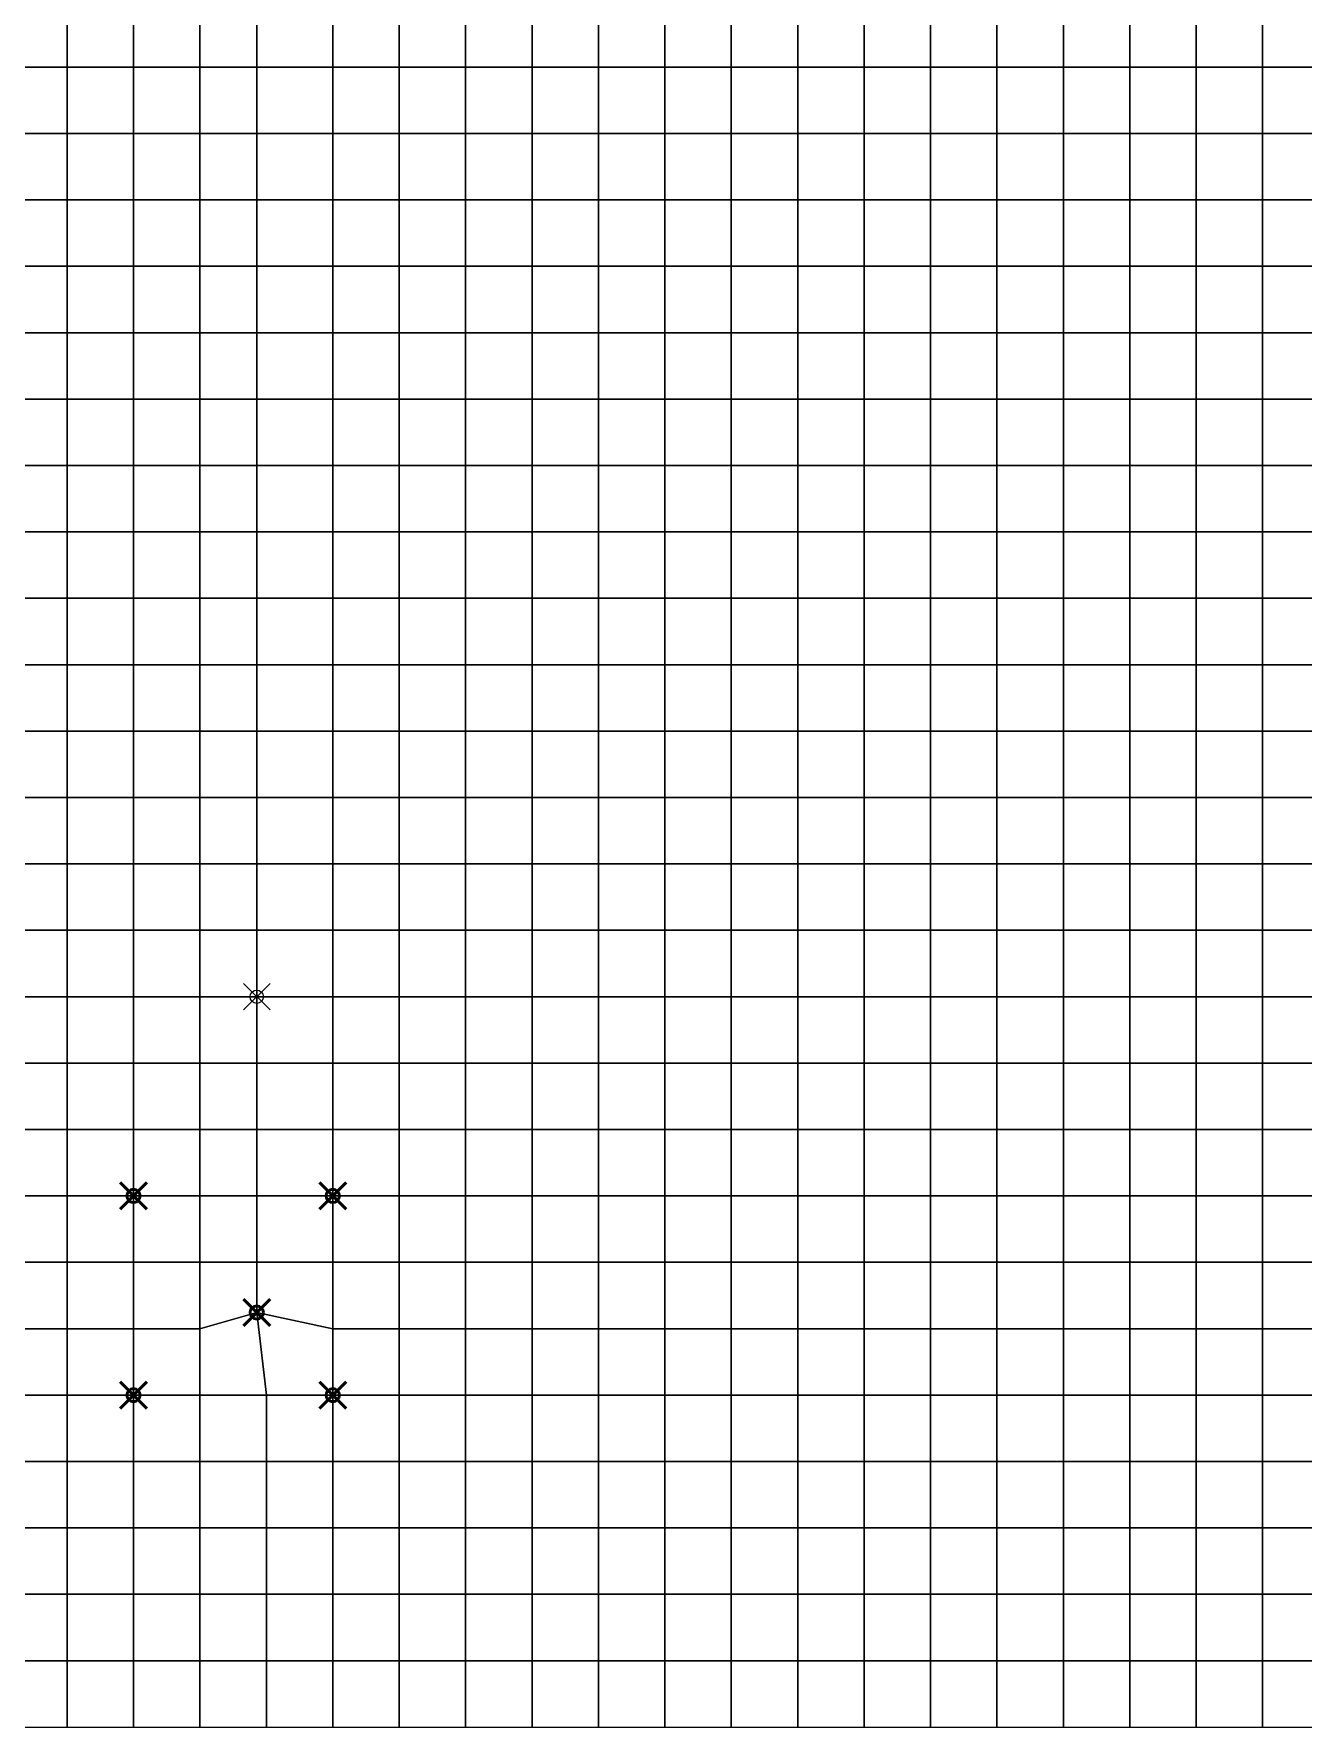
# Model space of a CAD drawing. Header units: inches. Extents: x 0 to 43.9, y -17.3 to 19.6.
# Drawn here: x 6.88 to 11.65, y 0 to 6.38 of the extents above; entities that cross this region are included whole.
import ezdxf

# ---------------------------------------------------------------- set-up
doc = ezdxf.new("R2010")
doc.units = ezdxf.units.IN
doc.header["$MEASUREMENT"] = 0
doc.header["$PDMODE"] = 35
doc.header["$PDSIZE"] = 0.05
doc.layers.add('POINTS', color=5, linetype='Continuous')
for name, color, linetype, lineweight in [('SAP.Beam 25X60', 150, 'Continuous', 30), ('SAP.Columns', 170, 'Continuous', 50), ('SAP.Slab 30cm', 11, 'Continuous', 15), ('SAP.WL Load', 104, 'Continuous', 20)]:
    doc.layers.add(name, color=color, linetype=linetype, lineweight=lineweight)

msp = doc.modelspace()

# ---------------------------------------------------------------- linework, layer by layer
at = {"layer": 'POINTS'}
msp.add_point((7.7139, 2.75), dxfattribs=at)
at = {"layer": 'SAP.Beam 25X60'}
msp.add_line((7.7139, 1.5612), (7.7139, 8.90204), dxfattribs=at)
at = {"layer": 'SAP.Columns'}
for p in [(7.25, 2), (8, 2), (7.7139, 1.5612), (7.25, 1.25), (8, 1.25)]:
    msp.add_point(p, dxfattribs=at)
at = {"layer": 'SAP.Slab 30cm'}
for points in [[(6.75, 6.25), (7, 6.25), (7, 6.5), (6.75, 6.5)], [(7, 6.25), (7.25, 6.25), (7.25, 6.5), (7, 6.5)], [(7.25, 6.25), (7.5, 6.25), (7.5, 6.5), (7.25, 6.5)], [(7.5, 6.25), (7.7139, 6.25), (7.7139, 6.5), (7.5, 6.5)], [(7.7139, 6.25), (8, 6.25), (8, 6.5), (7.7139, 6.5)], [(8, 6.25), (8.25, 6.25), (8.25, 6.5), (8, 6.5)], [(8.25, 6.25), (8.5, 6.25), (8.5, 6.5), (8.25, 6.5)], [(8.5, 6.25), (8.75, 6.25), (8.75, 6.5), (8.5, 6.5)], [(8.75, 6.25), (9, 6.25), (9, 6.5), (8.75, 6.5)], [(9, 6.25), (9.25, 6.25), (9.25, 6.5), (9, 6.5)], [(9.25, 6.25), (9.5, 6.25), (9.5, 6.5), (9.25, 6.5)], [(9.5, 6.25), (9.75, 6.25), (9.75, 6.5), (9.5, 6.5)], [(9.75, 6.25), (10, 6.25), (10, 6.5), (9.75, 6.5)], [(10, 6.25), (10.25, 6.25), (10.25, 6.5), (10, 6.5)], [(10.25, 6.25), (10.5, 6.25), (10.5, 6.5), (10.25, 6.5)], [(10.5, 6.25), (10.75, 6.25), (10.75, 6.5), (10.5, 6.5)], [(10.75, 6.25), (11, 6.25), (11, 6.5), (10.75, 6.5)], [(11, 6.25), (11.25, 6.25), (11.25, 6.5), (11, 6.5)], [(11.25, 6.25), (11.5, 6.25), (11.5, 6.5), (11.25, 6.5)], [(11.5, 6.25), (11.75, 6.25), (11.75, 6.5), (11.5, 6.5)], [(6.75, 6), (7, 6), (7, 6.25), (6.75, 6.25)], [(7, 6), (7.25, 6), (7.25, 6.25), (7, 6.25)], [(7.25, 6), (7.5, 6), (7.5, 6.25), (7.25, 6.25)], [(7.5, 6), (7.7139, 6), (7.7139, 6.25), (7.5, 6.25)], [(7.7139, 6), (8, 6), (8, 6.25), (7.7139, 6.25)], [(8, 6), (8.25, 6), (8.25, 6.25), (8, 6.25)], [(8.25, 6), (8.5, 6), (8.5, 6.25), (8.25, 6.25)], [(8.5, 6), (8.75, 6), (8.75, 6.25), (8.5, 6.25)], [(8.75, 6), (9, 6), (9, 6.25), (8.75, 6.25)], [(9, 6), (9.25, 6), (9.25, 6.25), (9, 6.25)], [(9.25, 6), (9.5, 6), (9.5, 6.25), (9.25, 6.25)], [(9.5, 6), (9.75, 6), (9.75, 6.25), (9.5, 6.25)], [(9.75, 6), (10, 6), (10, 6.25), (9.75, 6.25)], [(10, 6), (10.25, 6), (10.25, 6.25), (10, 6.25)], [(10.25, 6), (10.5, 6), (10.5, 6.25), (10.25, 6.25)], [(10.5, 6), (10.75, 6), (10.75, 6.25), (10.5, 6.25)], [(10.75, 6), (11, 6), (11, 6.25), (10.75, 6.25)], [(11, 6), (11.25, 6), (11.25, 6.25), (11, 6.25)], [(11.25, 6), (11.5, 6), (11.5, 6.25), (11.25, 6.25)], [(11.5, 6), (11.75, 6), (11.75, 6.25), (11.5, 6.25)], [(6.75, 5.75), (7, 5.75), (7, 6), (6.75, 6)], [(7, 5.75), (7.25, 5.75), (7.25, 6), (7, 6)], [(7.25, 5.75), (7.5, 5.75), (7.5, 6), (7.25, 6)], [(7.5, 5.75), (7.7139, 5.75), (7.7139, 6), (7.5, 6)], [(7.7139, 5.75), (8, 5.75), (8, 6), (7.7139, 6)], [(8, 5.75), (8.25, 5.75), (8.25, 6), (8, 6)], [(8.25, 5.75), (8.5, 5.75), (8.5, 6), (8.25, 6)], [(8.5, 5.75), (8.75, 5.75), (8.75, 6), (8.5, 6)], [(8.75, 5.75), (9, 5.75), (9, 6), (8.75, 6)], [(9, 5.75), (9.25, 5.75), (9.25, 6), (9, 6)], [(9.25, 5.75), (9.5, 5.75), (9.5, 6), (9.25, 6)], [(9.5, 5.75), (9.75, 5.75), (9.75, 6), (9.5, 6)], [(9.75, 5.75), (10, 5.75), (10, 6), (9.75, 6)], [(10, 5.75), (10.25, 5.75), (10.25, 6), (10, 6)], [(10.25, 5.75), (10.5, 5.75), (10.5, 6), (10.25, 6)], [(10.5, 5.75), (10.75, 5.75), (10.75, 6), (10.5, 6)], [(10.75, 5.75), (11, 5.75), (11, 6), (10.75, 6)], [(11, 5.75), (11.25, 5.75), (11.25, 6), (11, 6)], [(11.25, 5.75), (11.5, 5.75), (11.5, 6), (11.25, 6)], [(11.5, 5.75), (11.75, 5.75), (11.75, 6), (11.5, 6)], [(6.75, 5.5), (7, 5.5), (7, 5.75), (6.75, 5.75)], [(7, 5.5), (7.25, 5.5), (7.25, 5.75), (7, 5.75)], [(7.25, 5.5), (7.5, 5.5), (7.5, 5.75), (7.25, 5.75)], [(7.5, 5.5), (7.7139, 5.5), (7.7139, 5.75), (7.5, 5.75)], [(7.7139, 5.5), (8, 5.5), (8, 5.75), (7.7139, 5.75)], [(8, 5.5), (8.25, 5.5), (8.25, 5.75), (8, 5.75)], [(8.25, 5.5), (8.5, 5.5), (8.5, 5.75), (8.25, 5.75)], [(8.5, 5.5), (8.75, 5.5), (8.75, 5.75), (8.5, 5.75)], [(8.75, 5.5), (9, 5.5), (9, 5.75), (8.75, 5.75)], [(9, 5.5), (9.25, 5.5), (9.25, 5.75), (9, 5.75)], [(9.25, 5.5), (9.5, 5.5), (9.5, 5.75), (9.25, 5.75)], [(9.5, 5.5), (9.75, 5.5), (9.75, 5.75), (9.5, 5.75)], [(9.75, 5.5), (10, 5.5), (10, 5.75), (9.75, 5.75)], [(10, 5.5), (10.25, 5.5), (10.25, 5.75), (10, 5.75)], [(10.25, 5.5), (10.5, 5.5), (10.5, 5.75), (10.25, 5.75)], [(10.5, 5.5), (10.75, 5.5), (10.75, 5.75), (10.5, 5.75)], [(10.75, 5.5), (11, 5.5), (11, 5.75), (10.75, 5.75)], [(11, 5.5), (11.25, 5.5), (11.25, 5.75), (11, 5.75)], [(11.25, 5.5), (11.5, 5.5), (11.5, 5.75), (11.25, 5.75)], [(11.5, 5.5), (11.75, 5.5), (11.75, 5.75), (11.5, 5.75)], [(6.75, 5.25), (7, 5.25), (7, 5.5), (6.75, 5.5)], [(7, 5.25), (7.25, 5.25), (7.25, 5.5), (7, 5.5)], [(7.25, 5.25), (7.5, 5.25), (7.5, 5.5), (7.25, 5.5)], [(7.5, 5.25), (7.7139, 5.25), (7.7139, 5.5), (7.5, 5.5)], [(7.7139, 5.25), (8, 5.25), (8, 5.5), (7.7139, 5.5)], [(8, 5.25), (8.25, 5.25), (8.25, 5.5), (8, 5.5)], [(8.25, 5.25), (8.5, 5.25), (8.5, 5.5), (8.25, 5.5)], [(8.5, 5.25), (8.75, 5.25), (8.75, 5.5), (8.5, 5.5)], [(8.75, 5.25), (9, 5.25), (9, 5.5), (8.75, 5.5)], [(9, 5.25), (9.25, 5.25), (9.25, 5.5), (9, 5.5)], [(9.25, 5.25), (9.5, 5.25), (9.5, 5.5), (9.25, 5.5)], [(9.5, 5.25), (9.75, 5.25), (9.75, 5.5), (9.5, 5.5)], [(9.75, 5.25), (10, 5.25), (10, 5.5), (9.75, 5.5)], [(10, 5.25), (10.25, 5.25), (10.25, 5.5), (10, 5.5)], [(10.25, 5.25), (10.5, 5.25), (10.5, 5.5), (10.25, 5.5)], [(10.5, 5.25), (10.75, 5.25), (10.75, 5.5), (10.5, 5.5)], [(10.75, 5.25), (11, 5.25), (11, 5.5), (10.75, 5.5)], [(11, 5.25), (11.25, 5.25), (11.25, 5.5), (11, 5.5)], [(11.25, 5.25), (11.5, 5.25), (11.5, 5.5), (11.25, 5.5)], [(11.5, 5.25), (11.75, 5.25), (11.75, 5.5), (11.5, 5.5)], [(6.75, 5), (7, 5), (7, 5.25), (6.75, 5.25)], [(7, 5), (7.25, 5), (7.25, 5.25), (7, 5.25)], [(7.25, 5), (7.5, 5), (7.5, 5.25), (7.25, 5.25)], [(7.5, 5), (7.7139, 5), (7.7139, 5.25), (7.5, 5.25)], [(7.7139, 5), (8, 5), (8, 5.25), (7.7139, 5.25)], [(8, 5), (8.25, 5), (8.25, 5.25), (8, 5.25)], [(8.25, 5), (8.5, 5), (8.5, 5.25), (8.25, 5.25)], [(8.5, 5), (8.75, 5), (8.75, 5.25), (8.5, 5.25)], [(8.75, 5), (9, 5), (9, 5.25), (8.75, 5.25)], [(9, 5), (9.25, 5), (9.25, 5.25), (9, 5.25)], [(9.25, 5), (9.5, 5), (9.5, 5.25), (9.25, 5.25)], [(9.5, 5), (9.75, 5), (9.75, 5.25), (9.5, 5.25)], [(9.75, 5), (10, 5), (10, 5.25), (9.75, 5.25)], [(10, 5), (10.25, 5), (10.25, 5.25), (10, 5.25)], [(10.25, 5), (10.5, 5), (10.5, 5.25), (10.25, 5.25)], [(10.5, 5), (10.75, 5), (10.75, 5.25), (10.5, 5.25)], [(10.75, 5), (11, 5), (11, 5.25), (10.75, 5.25)], [(11, 5), (11.25, 5), (11.25, 5.25), (11, 5.25)], [(11.25, 5), (11.5, 5), (11.5, 5.25), (11.25, 5.25)], [(11.5, 5), (11.75, 5), (11.75, 5.25), (11.5, 5.25)], [(6.75, 4.75), (7, 4.75), (7, 5), (6.75, 5)], [(7, 4.75), (7.25, 4.75), (7.25, 5), (7, 5)], [(7.25, 4.75), (7.5, 4.75), (7.5, 5), (7.25, 5)], [(7.5, 4.75), (7.7139, 4.75), (7.7139, 5), (7.5, 5)], [(7.7139, 4.75), (8, 4.75), (8, 5), (7.7139, 5)], [(8, 4.75), (8.25, 4.75), (8.25, 5), (8, 5)], [(8.25, 4.75), (8.5, 4.75), (8.5, 5), (8.25, 5)], [(8.5, 4.75), (8.75, 4.75), (8.75, 5), (8.5, 5)], [(8.75, 4.75), (9, 4.75), (9, 5), (8.75, 5)], [(9, 4.75), (9.25, 4.75), (9.25, 5), (9, 5)], [(9.25, 4.75), (9.5, 4.75), (9.5, 5), (9.25, 5)], [(9.5, 4.75), (9.75, 4.75), (9.75, 5), (9.5, 5)], [(9.75, 4.75), (10, 4.75), (10, 5), (9.75, 5)], [(10, 4.75), (10.25, 4.75), (10.25, 5), (10, 5)], [(10.25, 4.75), (10.5, 4.75), (10.5, 5), (10.25, 5)], [(10.5, 4.75), (10.75, 4.75), (10.75, 5), (10.5, 5)], [(10.75, 4.75), (11, 4.75), (11, 5), (10.75, 5)], [(11, 4.75), (11.25, 4.75), (11.25, 5), (11, 5)], [(11.25, 4.75), (11.5, 4.75), (11.5, 5), (11.25, 5)], [(11.5, 4.75), (11.75, 4.75), (11.75, 5), (11.5, 5)], [(6.75, 4.5), (7, 4.5), (7, 4.75), (6.75, 4.75)], [(7, 4.5), (7.25, 4.5), (7.25, 4.75), (7, 4.75)], [(7.25, 4.5), (7.5, 4.5), (7.5, 4.75), (7.25, 4.75)], [(7.5, 4.5), (7.7139, 4.5), (7.7139, 4.75), (7.5, 4.75)], [(7.7139, 4.5), (8, 4.5), (8, 4.75), (7.7139, 4.75)], [(8, 4.5), (8.25, 4.5), (8.25, 4.75), (8, 4.75)], [(8.25, 4.5), (8.5, 4.5), (8.5, 4.75), (8.25, 4.75)], [(8.5, 4.5), (8.75, 4.5), (8.75, 4.75), (8.5, 4.75)], [(8.75, 4.5), (9, 4.5), (9, 4.75), (8.75, 4.75)], [(9, 4.5), (9.25, 4.5), (9.25, 4.75), (9, 4.75)], [(9.25, 4.5), (9.5, 4.5), (9.5, 4.75), (9.25, 4.75)], [(9.5, 4.5), (9.75, 4.5), (9.75, 4.75), (9.5, 4.75)], [(9.75, 4.5), (10, 4.5), (10, 4.75), (9.75, 4.75)], [(10, 4.5), (10.25, 4.5), (10.25, 4.75), (10, 4.75)], [(10.25, 4.5), (10.5, 4.5), (10.5, 4.75), (10.25, 4.75)], [(10.5, 4.5), (10.75, 4.5), (10.75, 4.75), (10.5, 4.75)], [(10.75, 4.5), (11, 4.5), (11, 4.75), (10.75, 4.75)], [(11, 4.5), (11.25, 4.5), (11.25, 4.75), (11, 4.75)], [(11.25, 4.5), (11.5, 4.5), (11.5, 4.75), (11.25, 4.75)], [(11.5, 4.5), (11.75, 4.5), (11.75, 4.75), (11.5, 4.75)], [(6.75, 4.25), (7, 4.25), (7, 4.5), (6.75, 4.5)], [(7, 4.25), (7.25, 4.25), (7.25, 4.5), (7, 4.5)], [(7.25, 4.25), (7.5, 4.25), (7.5, 4.5), (7.25, 4.5)], [(7.5, 4.25), (7.7139, 4.25), (7.7139, 4.5), (7.5, 4.5)], [(7.7139, 4.25), (8, 4.25), (8, 4.5), (7.7139, 4.5)], [(8, 4.25), (8.25, 4.25), (8.25, 4.5), (8, 4.5)], [(8.25, 4.25), (8.5, 4.25), (8.5, 4.5), (8.25, 4.5)], [(8.5, 4.25), (8.75, 4.25), (8.75, 4.5), (8.5, 4.5)], [(8.75, 4.25), (9, 4.25), (9, 4.5), (8.75, 4.5)], [(9, 4.25), (9.25, 4.25), (9.25, 4.5), (9, 4.5)], [(9.25, 4.25), (9.5, 4.25), (9.5, 4.5), (9.25, 4.5)], [(9.5, 4.25), (9.75, 4.25), (9.75, 4.5), (9.5, 4.5)], [(9.75, 4.25), (10, 4.25), (10, 4.5), (9.75, 4.5)], [(10, 4.25), (10.25, 4.25), (10.25, 4.5), (10, 4.5)], [(10.25, 4.25), (10.5, 4.25), (10.5, 4.5), (10.25, 4.5)], [(10.5, 4.25), (10.75, 4.25), (10.75, 4.5), (10.5, 4.5)], [(10.75, 4.25), (11, 4.25), (11, 4.5), (10.75, 4.5)], [(11, 4.25), (11.25, 4.25), (11.25, 4.5), (11, 4.5)], [(11.25, 4.25), (11.5, 4.25), (11.5, 4.5), (11.25, 4.5)], [(11.5, 4.25), (11.75, 4.25), (11.75, 4.5), (11.5, 4.5)], [(6.75, 4), (7, 4), (7, 4.25), (6.75, 4.25)], [(7, 4), (7.25, 4), (7.25, 4.25), (7, 4.25)], [(7.25, 4), (7.5, 4), (7.5, 4.25), (7.25, 4.25)], [(7.5, 4), (7.7139, 4), (7.7139, 4.25), (7.5, 4.25)], [(7.7139, 4), (8, 4), (8, 4.25), (7.7139, 4.25)], [(8, 4), (8.25, 4), (8.25, 4.25), (8, 4.25)], [(8.25, 4), (8.5, 4), (8.5, 4.25), (8.25, 4.25)], [(8.5, 4), (8.75, 4), (8.75, 4.25), (8.5, 4.25)], [(8.75, 4), (9, 4), (9, 4.25), (8.75, 4.25)], [(9, 4), (9.25, 4), (9.25, 4.25), (9, 4.25)], [(9.25, 4), (9.5, 4), (9.5, 4.25), (9.25, 4.25)], [(9.5, 4), (9.75, 4), (9.75, 4.25), (9.5, 4.25)], [(9.75, 4), (10, 4), (10, 4.25), (9.75, 4.25)], [(10, 4), (10.25, 4), (10.25, 4.25), (10, 4.25)], [(10.25, 4), (10.5, 4), (10.5, 4.25), (10.25, 4.25)], [(10.5, 4), (10.75, 4), (10.75, 4.25), (10.5, 4.25)], [(10.75, 4), (11, 4), (11, 4.25), (10.75, 4.25)], [(11, 4), (11.25, 4), (11.25, 4.25), (11, 4.25)], [(11.25, 4), (11.5, 4), (11.5, 4.25), (11.25, 4.25)], [(11.5, 4), (11.75, 4), (11.75, 4.25), (11.5, 4.25)], [(6.75, 3.75), (7, 3.75), (7, 4), (6.75, 4)], [(7, 3.75), (7.25, 3.75), (7.25, 4), (7, 4)], [(7.25, 3.75), (7.5, 3.75), (7.5, 4), (7.25, 4)], [(7.5, 3.75), (7.7139, 3.75), (7.7139, 4), (7.5, 4)], [(7.7139, 3.75), (8, 3.75), (8, 4), (7.7139, 4)], [(8, 3.75), (8.25, 3.75), (8.25, 4), (8, 4)], [(8.25, 3.75), (8.5, 3.75), (8.5, 4), (8.25, 4)], [(8.5, 3.75), (8.75, 3.75), (8.75, 4), (8.5, 4)], [(8.75, 3.75), (9, 3.75), (9, 4), (8.75, 4)], [(9, 3.75), (9.25, 3.75), (9.25, 4), (9, 4)], [(9.25, 3.75), (9.5, 3.75), (9.5, 4), (9.25, 4)], [(9.5, 3.75), (9.75, 3.75), (9.75, 4), (9.5, 4)], [(9.75, 3.75), (10, 3.75), (10, 4), (9.75, 4)], [(10, 3.75), (10.25, 3.75), (10.25, 4), (10, 4)], [(10.25, 3.75), (10.5, 3.75), (10.5, 4), (10.25, 4)], [(10.5, 3.75), (10.75, 3.75), (10.75, 4), (10.5, 4)], [(10.75, 3.75), (11, 3.75), (11, 4), (10.75, 4)], [(11, 3.75), (11.25, 3.75), (11.25, 4), (11, 4)], [(11.25, 3.75), (11.5, 3.75), (11.5, 4), (11.25, 4)], [(11.5, 3.75), (11.75, 3.75), (11.75, 4), (11.5, 4)], [(6.75, 3.5), (7, 3.5), (7, 3.75), (6.75, 3.75)], [(7, 3.5), (7.25, 3.5), (7.25, 3.75), (7, 3.75)], [(7.25, 3.5), (7.5, 3.5), (7.5, 3.75), (7.25, 3.75)], [(7.5, 3.5), (7.7139, 3.5), (7.7139, 3.75), (7.5, 3.75)], [(7.7139, 3.5), (8, 3.5), (8, 3.75), (7.7139, 3.75)], [(8, 3.5), (8.25, 3.5), (8.25, 3.75), (8, 3.75)], [(8.25, 3.5), (8.5, 3.5), (8.5, 3.75), (8.25, 3.75)], [(8.5, 3.5), (8.75, 3.5), (8.75, 3.75), (8.5, 3.75)], [(8.75, 3.5), (9, 3.5), (9, 3.75), (8.75, 3.75)], [(9, 3.5), (9.25, 3.5), (9.25, 3.75), (9, 3.75)], [(9.25, 3.5), (9.5, 3.5), (9.5, 3.75), (9.25, 3.75)], [(9.5, 3.5), (9.75, 3.5), (9.75, 3.75), (9.5, 3.75)], [(9.75, 3.5), (10, 3.5), (10, 3.75), (9.75, 3.75)], [(10, 3.5), (10.25, 3.5), (10.25, 3.75), (10, 3.75)], [(10.25, 3.5), (10.5, 3.5), (10.5, 3.75), (10.25, 3.75)], [(10.5, 3.5), (10.75, 3.5), (10.75, 3.75), (10.5, 3.75)], [(10.75, 3.5), (11, 3.5), (11, 3.75), (10.75, 3.75)], [(11, 3.5), (11.25, 3.5), (11.25, 3.75), (11, 3.75)], [(11.25, 3.5), (11.5, 3.5), (11.5, 3.75), (11.25, 3.75)], [(11.5, 3.5), (11.75, 3.5), (11.75, 3.75), (11.5, 3.75)], [(6.75, 3.25), (7, 3.25), (7, 3.5), (6.75, 3.5)], [(7, 3.25), (7.25, 3.25), (7.25, 3.5), (7, 3.5)], [(7.25, 3.25), (7.5, 3.25), (7.5, 3.5), (7.25, 3.5)], [(7.5, 3.25), (7.7139, 3.25), (7.7139, 3.5), (7.5, 3.5)], [(7.7139, 3.25), (8, 3.25), (8, 3.5), (7.7139, 3.5)], [(8, 3.25), (8.25, 3.25), (8.25, 3.5), (8, 3.5)], [(8.25, 3.25), (8.5, 3.25), (8.5, 3.5), (8.25, 3.5)], [(8.5, 3.25), (8.75, 3.25), (8.75, 3.5), (8.5, 3.5)], [(8.75, 3.25), (9, 3.25), (9, 3.5), (8.75, 3.5)], [(9, 3.25), (9.25, 3.25), (9.25, 3.5), (9, 3.5)], [(9.25, 3.25), (9.5, 3.25), (9.5, 3.5), (9.25, 3.5)], [(9.5, 3.25), (9.75, 3.25), (9.75, 3.5), (9.5, 3.5)], [(9.75, 3.25), (10, 3.25), (10, 3.5), (9.75, 3.5)], [(10, 3.25), (10.25, 3.25), (10.25, 3.5), (10, 3.5)], [(10.25, 3.25), (10.5, 3.25), (10.5, 3.5), (10.25, 3.5)], [(10.5, 3.25), (10.75, 3.25), (10.75, 3.5), (10.5, 3.5)], [(10.75, 3.25), (11, 3.25), (11, 3.5), (10.75, 3.5)], [(11, 3.25), (11.25, 3.25), (11.25, 3.5), (11, 3.5)], [(11.25, 3.25), (11.5, 3.25), (11.5, 3.5), (11.25, 3.5)], [(11.5, 3.25), (11.75, 3.25), (11.75, 3.5), (11.5, 3.5)], [(6.75, 3), (7, 3), (7, 3.25), (6.75, 3.25)], [(7, 3), (7.25, 3), (7.25, 3.25), (7, 3.25)], [(7.25, 3), (7.5, 3), (7.5, 3.25), (7.25, 3.25)], [(7.5, 3), (7.7139, 3), (7.7139, 3.25), (7.5, 3.25)], [(7.7139, 3), (8, 3), (8, 3.25), (7.7139, 3.25)], [(8, 3), (8.25, 3), (8.25, 3.25), (8, 3.25)], [(8.25, 3), (8.5, 3), (8.5, 3.25), (8.25, 3.25)], [(8.5, 3), (8.75, 3), (8.75, 3.25), (8.5, 3.25)], [(8.75, 3), (9, 3), (9, 3.25), (8.75, 3.25)], [(9, 3), (9.25, 3), (9.25, 3.25), (9, 3.25)], [(9.25, 3), (9.5, 3), (9.5, 3.25), (9.25, 3.25)], [(9.5, 3), (9.75, 3), (9.75, 3.25), (9.5, 3.25)], [(9.75, 3), (10, 3), (10, 3.25), (9.75, 3.25)], [(10, 3), (10.25, 3), (10.25, 3.25), (10, 3.25)], [(10.25, 3), (10.5, 3), (10.5, 3.25), (10.25, 3.25)], [(10.5, 3), (10.75, 3), (10.75, 3.25), (10.5, 3.25)], [(10.75, 3), (11, 3), (11, 3.25), (10.75, 3.25)], [(11, 3), (11.25, 3), (11.25, 3.25), (11, 3.25)], [(11.25, 3), (11.5, 3), (11.5, 3.25), (11.25, 3.25)], [(11.5, 3), (11.75, 3), (11.75, 3.25), (11.5, 3.25)], [(6.75, 2.75), (7, 2.75), (7, 3), (6.75, 3)], [(7, 2.75), (7.25, 2.75), (7.25, 3), (7, 3)], [(7.25, 2.75), (7.5, 2.75), (7.5, 3), (7.25, 3)], [(7.5, 2.75), (7.7139, 2.75), (7.7139, 3), (7.5, 3)], [(7.7139, 2.75), (8, 2.75), (8, 3), (7.7139, 3)], [(8, 2.75), (8.25, 2.75), (8.25, 3), (8, 3)], [(8.25, 2.75), (8.5, 2.75), (8.5, 3), (8.25, 3)], [(8.5, 2.75), (8.75, 2.75), (8.75, 3), (8.5, 3)], [(8.75, 2.75), (9, 2.75), (9, 3), (8.75, 3)], [(9, 2.75), (9.25, 2.75), (9.25, 3), (9, 3)], [(9.25, 2.75), (9.5, 2.75), (9.5, 3), (9.25, 3)], [(9.5, 2.75), (9.75, 2.75), (9.75, 3), (9.5, 3)], [(9.75, 2.75), (10, 2.75), (10, 3), (9.75, 3)], [(10, 2.75), (10.25, 2.75), (10.25, 3), (10, 3)], [(10.25, 2.75), (10.5, 2.75), (10.5, 3), (10.25, 3)], [(10.5, 2.75), (10.75, 2.75), (10.75, 3), (10.5, 3)], [(10.75, 2.75), (11, 2.75), (11, 3), (10.75, 3)], [(11, 2.75), (11.25, 2.75), (11.25, 3), (11, 3)], [(11.25, 2.75), (11.5, 2.75), (11.5, 3), (11.25, 3)], [(11.5, 2.75), (11.75, 2.75), (11.75, 3), (11.5, 3)], [(6.75, 2.5), (7, 2.5), (7, 2.75), (6.75, 2.75)], [(7, 2.5), (7.25, 2.5), (7.25, 2.75), (7, 2.75)], [(7.25, 2.5), (7.5, 2.5), (7.5, 2.75), (7.25, 2.75)], [(7.5, 2.5), (7.7139, 2.5), (7.7139, 2.75), (7.5, 2.75)], [(7.7139, 2.5), (8, 2.5), (8, 2.75), (7.7139, 2.75)], [(8, 2.5), (8.25, 2.5), (8.25, 2.75), (8, 2.75)], [(8.25, 2.5), (8.5, 2.5), (8.5, 2.75), (8.25, 2.75)], [(8.5, 2.5), (8.75, 2.5), (8.75, 2.75), (8.5, 2.75)], [(8.75, 2.5), (9, 2.5), (9, 2.75), (8.75, 2.75)], [(9, 2.5), (9.25, 2.5), (9.25, 2.75), (9, 2.75)], [(9.25, 2.5), (9.5, 2.5), (9.5, 2.75), (9.25, 2.75)], [(9.5, 2.5), (9.75, 2.5), (9.75, 2.75), (9.5, 2.75)], [(9.75, 2.5), (10, 2.5), (10, 2.75), (9.75, 2.75)], [(10, 2.5), (10.25, 2.5), (10.25, 2.75), (10, 2.75)], [(10.25, 2.5), (10.5, 2.5), (10.5, 2.75), (10.25, 2.75)], [(10.5, 2.5), (10.75, 2.5), (10.75, 2.75), (10.5, 2.75)], [(10.75, 2.5), (11, 2.5), (11, 2.75), (10.75, 2.75)], [(11, 2.5), (11.25, 2.5), (11.25, 2.75), (11, 2.75)], [(11.25, 2.5), (11.5, 2.5), (11.5, 2.75), (11.25, 2.75)], [(11.5, 2.5), (11.75, 2.5), (11.75, 2.75), (11.5, 2.75)], [(6.75, 2.25), (7, 2.25), (7, 2.5), (6.75, 2.5)], [(7, 2.25), (7.25, 2.25), (7.25, 2.5), (7, 2.5)], [(7.25, 2.25), (7.5, 2.25), (7.5, 2.5), (7.25, 2.5)], [(7.5, 2.25), (7.7139, 2.25), (7.7139, 2.5), (7.5, 2.5)], [(7.7139, 2.25), (8, 2.25), (8, 2.5), (7.7139, 2.5)], [(8, 2.25), (8.25, 2.25), (8.25, 2.5), (8, 2.5)], [(8.25, 2.25), (8.5, 2.25), (8.5, 2.5), (8.25, 2.5)], [(8.5, 2.25), (8.75, 2.25), (8.75, 2.5), (8.5, 2.5)], [(8.75, 2.25), (9, 2.25), (9, 2.5), (8.75, 2.5)], [(9, 2.25), (9.25, 2.25), (9.25, 2.5), (9, 2.5)], [(9.25, 2.25), (9.5, 2.25), (9.5, 2.5), (9.25, 2.5)], [(9.5, 2.25), (9.75, 2.25), (9.75, 2.5), (9.5, 2.5)], [(9.75, 2.25), (10, 2.25), (10, 2.5), (9.75, 2.5)], [(10, 2.25), (10.25, 2.25), (10.25, 2.5), (10, 2.5)], [(10.25, 2.25), (10.5, 2.25), (10.5, 2.5), (10.25, 2.5)], [(10.5, 2.25), (10.75, 2.25), (10.75, 2.5), (10.5, 2.5)], [(10.75, 2.25), (11, 2.25), (11, 2.5), (10.75, 2.5)], [(11, 2.25), (11.25, 2.25), (11.25, 2.5), (11, 2.5)], [(11.25, 2.25), (11.5, 2.25), (11.5, 2.5), (11.25, 2.5)], [(11.5, 2.25), (11.75, 2.25), (11.75, 2.5), (11.5, 2.5)], [(6.75, 2), (7, 2), (7, 2.25), (6.75, 2.25)], [(7, 2), (7.25, 2), (7.25, 2.25), (7, 2.25)], [(7.25, 2), (7.5, 2), (7.5, 2.25), (7.25, 2.25)], [(7.5, 2), (7.7139, 2), (7.7139, 2.25), (7.5, 2.25)], [(7.7139, 2), (8, 2), (8, 2.25), (7.7139, 2.25)], [(8, 2), (8.25, 2), (8.25, 2.25), (8, 2.25)], [(8.25, 2), (8.5, 2), (8.5, 2.25), (8.25, 2.25)], [(8.5, 2), (8.75, 2), (8.75, 2.25), (8.5, 2.25)], [(8.75, 2), (9, 2), (9, 2.25), (8.75, 2.25)], [(9, 2), (9.25, 2), (9.25, 2.25), (9, 2.25)], [(9.25, 2), (9.5, 2), (9.5, 2.25), (9.25, 2.25)], [(9.5, 2), (9.75, 2), (9.75, 2.25), (9.5, 2.25)], [(9.75, 2), (10, 2), (10, 2.25), (9.75, 2.25)], [(10, 2), (10.25, 2), (10.25, 2.25), (10, 2.25)], [(10.25, 2), (10.5, 2), (10.5, 2.25), (10.25, 2.25)], [(10.5, 2), (10.75, 2), (10.75, 2.25), (10.5, 2.25)], [(10.75, 2), (11, 2), (11, 2.25), (10.75, 2.25)], [(11, 2), (11.25, 2), (11.25, 2.25), (11, 2.25)], [(11.25, 2), (11.5, 2), (11.5, 2.25), (11.25, 2.25)], [(11.5, 2), (11.75, 2), (11.75, 2.25), (11.5, 2.25)], [(6.75, 1.75), (7, 1.75), (7, 2), (6.75, 2)], [(7, 1.75), (7.25, 1.75), (7.25, 2), (7, 2)], [(7.25, 1.75), (7.5, 1.75), (7.5, 2), (7.25, 2)], [(7.5, 1.75), (7.7139, 1.75), (7.7139, 2), (7.5, 2)], [(7.7139, 1.75), (8, 1.75), (8, 2), (7.7139, 2)], [(8, 1.75), (8.25, 1.75), (8.25, 2), (8, 2)], [(8.25, 1.75), (8.5, 1.75), (8.5, 2), (8.25, 2)], [(8.5, 1.75), (8.75, 1.75), (8.75, 2), (8.5, 2)], [(8.75, 1.75), (9, 1.75), (9, 2), (8.75, 2)], [(9, 1.75), (9.25, 1.75), (9.25, 2), (9, 2)], [(9.25, 1.75), (9.5, 1.75), (9.5, 2), (9.25, 2)], [(9.5, 1.75), (9.75, 1.75), (9.75, 2), (9.5, 2)], [(9.75, 1.75), (10, 1.75), (10, 2), (9.75, 2)], [(10, 1.75), (10.25, 1.75), (10.25, 2), (10, 2)], [(10.25, 1.75), (10.5, 1.75), (10.5, 2), (10.25, 2)], [(10.5, 1.75), (10.75, 1.75), (10.75, 2), (10.5, 2)], [(10.75, 1.75), (11, 1.75), (11, 2), (10.75, 2)], [(11, 1.75), (11.25, 1.75), (11.25, 2), (11, 2)], [(11.25, 1.75), (11.5, 1.75), (11.5, 2), (11.25, 2)], [(11.5, 1.75), (11.75, 1.75), (11.75, 2), (11.5, 2)], [(6.75, 1.5), (7, 1.5), (7, 1.75), (6.75, 1.75)], [(7, 1.5), (7.25, 1.5), (7.25, 1.75), (7, 1.75)], [(7.25, 1.5), (7.5, 1.5), (7.5, 1.75), (7.25, 1.75)], [(7.5, 1.5), (7.7139, 1.5612), (7.7139, 1.75), (7.5, 1.75)], [(7.7139, 1.5612), (8, 1.5), (8, 1.75), (7.7139, 1.75)], [(8, 1.5), (8.25, 1.5), (8.25, 1.75), (8, 1.75)], [(8.25, 1.5), (8.5, 1.5), (8.5, 1.75), (8.25, 1.75)], [(8.5, 1.5), (8.75, 1.5), (8.75, 1.75), (8.5, 1.75)], [(8.75, 1.5), (9, 1.5), (9, 1.75), (8.75, 1.75)], [(9, 1.5), (9.25, 1.5), (9.25, 1.75), (9, 1.75)], [(9.25, 1.5), (9.5, 1.5), (9.5, 1.75), (9.25, 1.75)], [(9.5, 1.5), (9.75, 1.5), (9.75, 1.75), (9.5, 1.75)], [(9.75, 1.5), (10, 1.5), (10, 1.75), (9.75, 1.75)], [(10, 1.5), (10.25, 1.5), (10.25, 1.75), (10, 1.75)], [(10.25, 1.5), (10.5, 1.5), (10.5, 1.75), (10.25, 1.75)], [(10.5, 1.5), (10.75, 1.5), (10.75, 1.75), (10.5, 1.75)], [(10.75, 1.5), (11, 1.5), (11, 1.75), (10.75, 1.75)], [(11, 1.5), (11.25, 1.5), (11.25, 1.75), (11, 1.75)], [(11.25, 1.5), (11.5, 1.5), (11.5, 1.75), (11.25, 1.75)], [(11.5, 1.5), (11.75, 1.5), (11.75, 1.75), (11.5, 1.75)], [(7.5, 1.25), (7.75, 1.25), (7.7139, 1.5612), (7.5, 1.5)], [(7.75, 1.25), (8, 1.25), (8, 1.5), (7.7139, 1.5612)], [(6.75, 1.25), (7, 1.25), (7, 1.5), (6.75, 1.5)], [(7, 1.25), (7.25, 1.25), (7.25, 1.5), (7, 1.5)], [(7.25, 1.25), (7.5, 1.25), (7.5, 1.5), (7.25, 1.5)], [(8, 1.25), (8.25, 1.25), (8.25, 1.5), (8, 1.5)], [(8.25, 1.25), (8.5, 1.25), (8.5, 1.5), (8.25, 1.5)], [(8.5, 1.25), (8.75, 1.25), (8.75, 1.5), (8.5, 1.5)], [(8.75, 1.25), (9, 1.25), (9, 1.5), (8.75, 1.5)], [(9, 1.25), (9.25, 1.25), (9.25, 1.5), (9, 1.5)], [(9.25, 1.25), (9.5, 1.25), (9.5, 1.5), (9.25, 1.5)], [(9.5, 1.25), (9.75, 1.25), (9.75, 1.5), (9.5, 1.5)], [(9.75, 1.25), (10, 1.25), (10, 1.5), (9.75, 1.5)], [(10, 1.25), (10.25, 1.25), (10.25, 1.5), (10, 1.5)], [(10.25, 1.25), (10.5, 1.25), (10.5, 1.5), (10.25, 1.5)], [(10.5, 1.25), (10.75, 1.25), (10.75, 1.5), (10.5, 1.5)], [(10.75, 1.25), (11, 1.25), (11, 1.5), (10.75, 1.5)], [(11, 1.25), (11.25, 1.25), (11.25, 1.5), (11, 1.5)], [(11.25, 1.25), (11.5, 1.25), (11.5, 1.5), (11.25, 1.5)], [(11.5, 1.25), (11.75, 1.25), (11.75, 1.5), (11.5, 1.5)], [(6.75, 1), (7, 1), (7, 1.25), (6.75, 1.25)], [(7, 1), (7.25, 1), (7.25, 1.25), (7, 1.25)], [(7.25, 1), (7.5, 1), (7.5, 1.25), (7.25, 1.25)], [(7.5, 1), (7.75, 1), (7.75, 1.25), (7.5, 1.25)], [(7.75, 1), (8, 1), (8, 1.25), (7.75, 1.25)], [(8, 1), (8.25, 1), (8.25, 1.25), (8, 1.25)], [(8.25, 1), (8.5, 1), (8.5, 1.25), (8.25, 1.25)], [(8.5, 1), (8.75, 1), (8.75, 1.25), (8.5, 1.25)], [(8.75, 1), (9, 1), (9, 1.25), (8.75, 1.25)], [(9, 1), (9.25, 1), (9.25, 1.25), (9, 1.25)], [(9.25, 1), (9.5, 1), (9.5, 1.25), (9.25, 1.25)], [(9.5, 1), (9.75, 1), (9.75, 1.25), (9.5, 1.25)], [(9.75, 1), (10, 1), (10, 1.25), (9.75, 1.25)], [(10, 1), (10.25, 1), (10.25, 1.25), (10, 1.25)], [(10.25, 1), (10.5, 1), (10.5, 1.25), (10.25, 1.25)], [(10.5, 1), (10.75, 1), (10.75, 1.25), (10.5, 1.25)], [(10.75, 1), (11, 1), (11, 1.25), (10.75, 1.25)], [(11, 1), (11.25, 1), (11.25, 1.25), (11, 1.25)], [(11.25, 1), (11.5, 1), (11.5, 1.25), (11.25, 1.25)], [(11.5, 1), (11.75, 1), (11.75, 1.25), (11.5, 1.25)], [(6.75, 0.75), (7, 0.75), (7, 1), (6.75, 1)], [(7, 0.75), (7.25, 0.75), (7.25, 1), (7, 1)], [(7.25, 0.75), (7.5, 0.75), (7.5, 1), (7.25, 1)], [(7.5, 0.75), (7.75, 0.75), (7.75, 1), (7.5, 1)], [(7.75, 0.75), (8, 0.75), (8, 1), (7.75, 1)], [(8, 0.75), (8.25, 0.75), (8.25, 1), (8, 1)], [(8.25, 0.75), (8.5, 0.75), (8.5, 1), (8.25, 1)], [(8.5, 0.75), (8.75, 0.75), (8.75, 1), (8.5, 1)], [(8.75, 0.75), (9, 0.75), (9, 1), (8.75, 1)], [(9, 0.75), (9.25, 0.75), (9.25, 1), (9, 1)], [(9.25, 0.75), (9.5, 0.75), (9.5, 1), (9.25, 1)], [(9.5, 0.75), (9.75, 0.75), (9.75, 1), (9.5, 1)], [(9.75, 0.75), (10, 0.75), (10, 1), (9.75, 1)], [(10, 0.75), (10.25, 0.75), (10.25, 1), (10, 1)], [(10.25, 0.75), (10.5, 0.75), (10.5, 1), (10.25, 1)], [(10.5, 0.75), (10.75, 0.75), (10.75, 1), (10.5, 1)], [(10.75, 0.75), (11, 0.75), (11, 1), (10.75, 1)], [(11, 0.75), (11.25, 0.75), (11.25, 1), (11, 1)], [(11.25, 0.75), (11.5, 0.75), (11.5, 1), (11.25, 1)], [(11.5, 0.75), (11.75, 0.75), (11.75, 1), (11.5, 1)], [(6.75, 0.5), (7, 0.5), (7, 0.75), (6.75, 0.75)], [(7, 0.5), (7.25, 0.5), (7.25, 0.75), (7, 0.75)], [(7.25, 0.5), (7.5, 0.5), (7.5, 0.75), (7.25, 0.75)], [(7.5, 0.5), (7.75, 0.5), (7.75, 0.75), (7.5, 0.75)], [(7.75, 0.5), (8, 0.5), (8, 0.75), (7.75, 0.75)], [(8, 0.5), (8.25, 0.5), (8.25, 0.75), (8, 0.75)], [(8.25, 0.5), (8.5, 0.5), (8.5, 0.75), (8.25, 0.75)], [(8.5, 0.5), (8.75, 0.5), (8.75, 0.75), (8.5, 0.75)], [(8.75, 0.5), (9, 0.5), (9, 0.75), (8.75, 0.75)], [(9, 0.5), (9.25, 0.5), (9.25, 0.75), (9, 0.75)], [(9.25, 0.5), (9.5, 0.5), (9.5, 0.75), (9.25, 0.75)], [(9.5, 0.5), (9.75, 0.5), (9.75, 0.75), (9.5, 0.75)], [(9.75, 0.5), (10, 0.5), (10, 0.75), (9.75, 0.75)], [(10, 0.5), (10.25, 0.5), (10.25, 0.75), (10, 0.75)], [(10.25, 0.5), (10.5, 0.5), (10.5, 0.75), (10.25, 0.75)], [(10.5, 0.5), (10.75, 0.5), (10.75, 0.75), (10.5, 0.75)], [(10.75, 0.5), (11, 0.5), (11, 0.75), (10.75, 0.75)], [(11, 0.5), (11.25, 0.5), (11.25, 0.75), (11, 0.75)], [(11.25, 0.5), (11.5, 0.5), (11.5, 0.75), (11.25, 0.75)], [(11.5, 0.5), (11.75, 0.5), (11.75, 0.75), (11.5, 0.75)], [(6.75, 0.25), (7, 0.25), (7, 0.5), (6.75, 0.5)], [(7, 0.25), (7.25, 0.25), (7.25, 0.5), (7, 0.5)], [(7.25, 0.25), (7.5, 0.25), (7.5, 0.5), (7.25, 0.5)], [(7.5, 0.25), (7.75, 0.25), (7.75, 0.5), (7.5, 0.5)], [(7.75, 0.25), (8, 0.25), (8, 0.5), (7.75, 0.5)], [(8, 0.25), (8.25, 0.25), (8.25, 0.5), (8, 0.5)], [(8.25, 0.25), (8.5, 0.25), (8.5, 0.5), (8.25, 0.5)], [(8.5, 0.25), (8.75, 0.25), (8.75, 0.5), (8.5, 0.5)], [(8.75, 0.25), (9, 0.25), (9, 0.5), (8.75, 0.5)], [(9, 0.25), (9.25, 0.25), (9.25, 0.5), (9, 0.5)], [(9.25, 0.25), (9.5, 0.25), (9.5, 0.5), (9.25, 0.5)], [(9.5, 0.25), (9.75, 0.25), (9.75, 0.5), (9.5, 0.5)], [(9.75, 0.25), (10, 0.25), (10, 0.5), (9.75, 0.5)], [(10, 0.25), (10.25, 0.25), (10.25, 0.5), (10, 0.5)], [(10.25, 0.25), (10.5, 0.25), (10.5, 0.5), (10.25, 0.5)], [(10.5, 0.25), (10.75, 0.25), (10.75, 0.5), (10.5, 0.5)], [(10.75, 0.25), (11, 0.25), (11, 0.5), (10.75, 0.5)], [(11, 0.25), (11.25, 0.25), (11.25, 0.5), (11, 0.5)], [(11.25, 0.25), (11.5, 0.25), (11.5, 0.5), (11.25, 0.5)], [(11.5, 0.25), (11.75, 0.25), (11.75, 0.5), (11.5, 0.5)], [(6.75, 0), (7, 0), (7, 0.25), (6.75, 0.25)], [(7, 0), (7.25, 0), (7.25, 0.25), (7, 0.25)], [(7.25, 0), (7.5, 0), (7.5, 0.25), (7.25, 0.25)], [(7.5, 0), (7.75, 0), (7.75, 0.25), (7.5, 0.25)], [(7.75, 0), (8, 0), (8, 0.25), (7.75, 0.25)], [(8, 0), (8.25, 0), (8.25, 0.25), (8, 0.25)], [(8.25, 0), (8.5, 0), (8.5, 0.25), (8.25, 0.25)], [(8.5, 0), (8.75, 0), (8.75, 0.25), (8.5, 0.25)], [(8.75, 0), (9, 0), (9, 0.25), (8.75, 0.25)], [(9, 0), (9.25, 0), (9.25, 0.25), (9, 0.25)], [(9.25, 0), (9.5, 0), (9.5, 0.25), (9.25, 0.25)], [(9.5, 0), (9.75, 0), (9.75, 0.25), (9.5, 0.25)], [(9.75, 0), (10, 0), (10, 0.25), (9.75, 0.25)], [(10, 0), (10.25, 0), (10.25, 0.25), (10, 0.25)], [(10.25, 0), (10.5, 0), (10.5, 0.25), (10.25, 0.25)], [(10.5, 0), (10.75, 0), (10.75, 0.25), (10.5, 0.25)], [(10.75, 0), (11, 0), (11, 0.25), (10.75, 0.25)], [(11, 0), (11.25, 0), (11.25, 0.25), (11, 0.25)], [(11.25, 0), (11.5, 0), (11.5, 0.25), (11.25, 0.25)], [(11.5, 0), (11.75, 0), (11.75, 0.25), (11.5, 0.25)]]:
    msp.add_3dface(points, dxfattribs=at)
at = {"layer": 'SAP.WL Load'}
msp.add_line((8, 2.5), (32, 2.5), dxfattribs=at)

doc.saveas('drawing.dxf')
